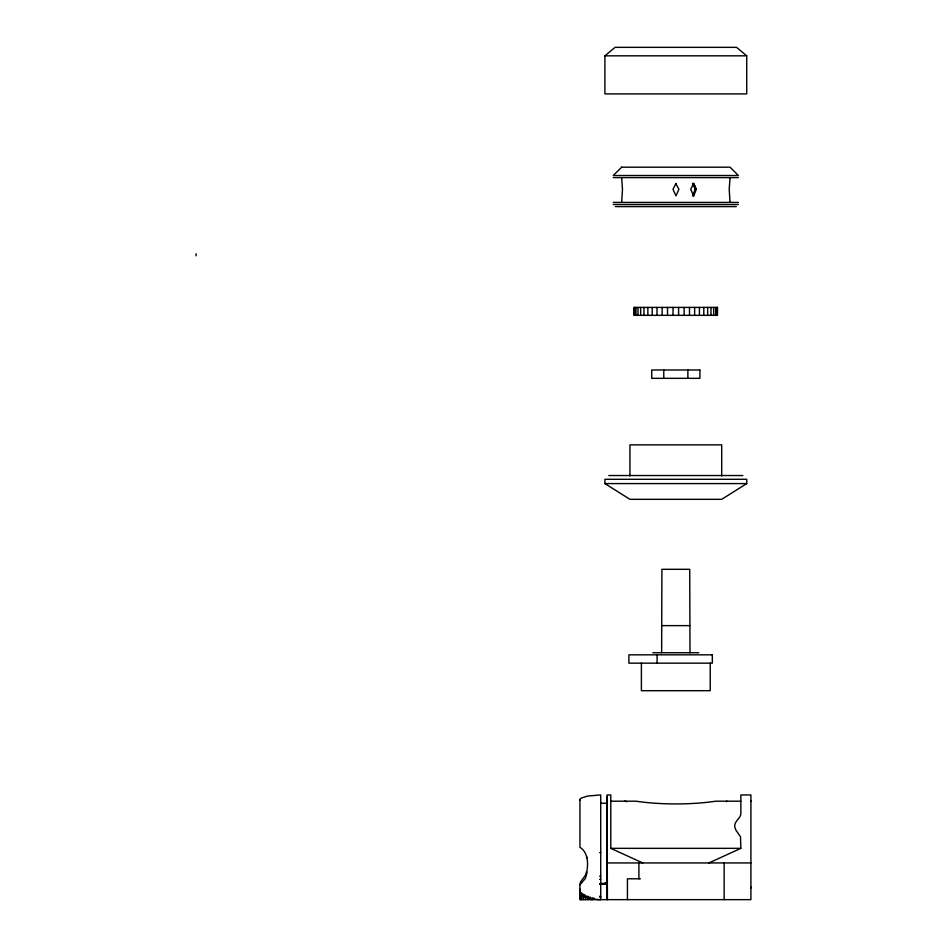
<?xml version="1.0" encoding="UTF-8"?>
<svg xmlns="http://www.w3.org/2000/svg" width="947" height="947" viewBox="0 0 947 947"><rect width="100%" height="100%" fill="white"/><g stroke="black" fill="none" stroke-linecap="round" stroke-linejoin="round"><path stroke-width="1.42" d="M587.176 872.116L585.4 878.437L580.109 884.628L580.511 881.977L585.388 875.336L587.128 870.021M621.67 202.421L622.475 189.282L621.67 177.61M730.054 177.61L729.214 189.282L730.054 202.421M693.701 195.851L696.317 189.282L693.701 183.446L692.47 183.434L695.24 189.282L692.482 195.851L693.701 195.851L690.683 189.282L693.701 183.446M675.957 183.446L672.974 189.282L675.957 195.851L678.94 189.282L675.815 183.718M604.908 55.826L615.077 47.35L736.565 47.35L746.733 55.826L746.733 93.907L604.908 93.907L604.908 55.826L746.733 55.826M594.325 898.206L592.349 899.65L585.388 897.342L581.636 894.655L579.943 891.541M746.733 483.586L721.709 499.318L629.933 499.318L604.908 483.586L604.908 479.289L746.733 479.289L746.733 483.586L604.908 483.586M593.035 897.934L590.81 899.65M587.921 899.65L587.921 898.431L590.135 897.093M579.943 889.931L579.943 899.65L750.912 899.65L750.912 794.947L740.85 794.947L740.85 812.715C741.406 817.912 735.334 820.232 734.801 825.086A4.936 3.054 -90 0 0 734.801 827.062L735.926 830.188L740.507 836.781L740.85 848.334L708.924 862.942M585.388 899.65L585.388 897.342L588.04 896.193M587.921 898.431L590.455 897.59M583.269 899.65L583.269 896.063L585.696 895.329M585.388 897.342L588.182 896.702M727.095 801.198L726.609 801.292A11.009 2.569 0 0 0 726.432 801.73M583.269 896.063L585.743 895.732M599.593 876.188L600.729 876.117M599.593 879.313L600.729 879.242M584.192 894.501L581.636 894.655L581.636 899.65M607.406 883.267L600.729 883.527A12.477 5.28 0 0 0 599.605 883.551M599.605 884.38L607.406 884.096L605.121 882.853M613.242 177.61L738.388 177.61M613.242 202.421L738.388 202.421M613.242 204.516L738.388 204.516M615.337 206.6L736.304 206.6M608.791 475.536L742.85 475.536M661.633 625.624L689.996 625.624M652.874 652.732L698.768 652.732M606.991 796.676L607.406 899.65M610.791 801.198L636.041 801.198A73.57 17.129 0 0 0 715.624 801.209L740.85 801.198M606.991 899.65L606.991 794.947L610.791 794.947L610.791 848.334L740.85 848.334M606.991 862.942L750.912 862.942M640.361 878.792L627.435 878.792L627.435 899.65M696.317 189.282L695.24 189.282L694.482 185.387M600.729 803.198L607.406 803.328M599.605 897.081L600.729 897.105M599.652 852.631L600.729 852.691M624.547 801.198L627.103 801.647M642.705 862.942L610.791 848.334M587.176 869.003C588.359 861.498 587.045 851.483 579.943 847.293L579.943 799.528M586.785 856.881L586.998 857.852M750.699 886.723L750.912 887.943M579.872 884.178L579.943 890.701M724.159 862.942L724.159 899.65M721.709 475.927L721.709 444.877L629.933 444.877L629.933 475.927M716.95 307.42L716.95 315.351M715.66 307.42L715.66 315.351M713.659 307.42L713.659 315.351M710.984 307.42L710.984 315.351M710.238 663.16L710.238 690.694L641.403 690.694L641.403 663.16M707.669 307.42L707.669 315.351M703.799 307.42L703.799 315.351M699.431 307.42L699.431 315.351M695.335 186.452L695.335 190.868M694.636 307.42L694.636 315.351M689.996 652.732L689.724 569.301L661.906 569.301L661.633 652.732M689.499 307.42L689.499 315.351M687.865 369.993L687.865 378.338M684.125 307.42L684.125 315.351M678.608 307.42L678.608 315.351M673.033 307.42L673.033 315.351M667.505 307.42L667.505 315.351M663.776 369.993L663.776 378.338M662.131 307.42L662.131 315.351M657.005 307.42L657.005 315.351M657.088 654.827L657.088 663.16M652.211 307.42L652.211 315.351M647.843 307.42L647.843 315.351M643.96 307.42L643.96 315.351M640.657 307.42L640.657 315.351M638.905 862.942L638.905 878.792M637.982 307.42L637.982 315.351M635.982 307.42L635.982 315.351M634.691 307.42L634.691 315.351M634.312 307.42L634.312 315.351M580.511 893.128L580.511 899.65M196.088 253.725L196.088 255.82M579.943 889.091A25.344 10.737 0 0 0 580.511 892.287L585.388 896.501L595.616 899.354A19.011 8.05 0 0 0 600.729 899.65L600.729 794.947L587.921 796.001L581.636 797.93A21.982 5.114 0 0 0 579.943 800.345M750.9 800.937A17.555 4.084 0 0 1 750.699 801.564M600.729 896.276A12.477 5.28 0 0 1 599.605 896.253M621.67 167.181L613.242 175.515L738.388 175.515L730.054 167.181L621.67 167.181M717.506 307.42L634.123 307.42L634.123 315.351L717.506 315.351L717.506 307.42M699.904 369.993L651.737 369.993L651.737 378.338L699.904 378.338L699.904 369.993M712.322 654.827L628.891 654.827L628.891 663.16L712.322 663.16L712.322 654.827"/></g></svg>
